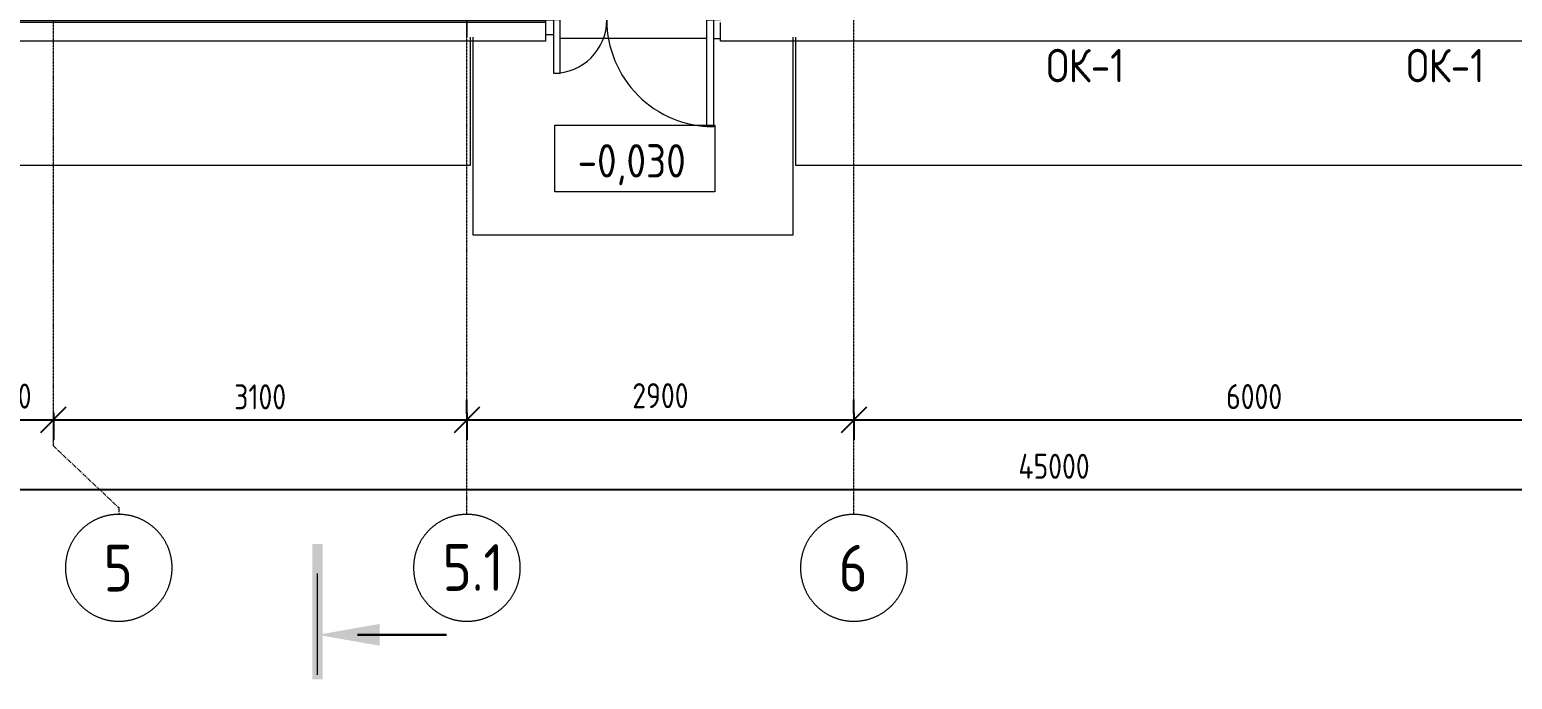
# Model space of a CAD drawing. Header units: millimetres. Extents: x -3689 to 3021565, y -698052 to -604547.
# Drawn here: x 2690919 to 2702032, y -652754 to -647888 of the extents above; entities that cross this region are included whole.
import ezdxf

# ---------------------------------------------------------------- set-up
doc = ezdxf.new("R2010")
doc.units = ezdxf.units.MM
doc.header["$PDMODE"] = 35
doc.linetypes.add('_ШПТ__20_т__2_5__Линия сетки', pattern=[25, 20, -2.5, 0, -2.5])
doc.linetypes.add('CENTER', pattern=[50.8, 31.75, -6.35, 6.35, -6.35])
doc.layers.get('0').update_dxf_attribs({"lineweight": 0})
doc.layers.get('Defpoints').update_dxf_attribs({"color": 4})
for name, color, linetype, lineweight in [('Высотные отметки', 7, 'Continuous', 9), ('Марки помещений', 7, 'Continuous', 20), ('Обобщенные модели', 7, 'Continuous', 18), ('ОСИ', 251, 'CENTER', 18), ('Перекрытия', 7, 'Continuous', 18), ('Размеры', 82, 'Continuous', 9), ('Разрезы', 7, 'Continuous', 9), ('Типовые аннотации', 7, 'Continuous', 18)]:
    doc.layers.add(name, color=color, linetype=linetype, lineweight=lineweight)
for name, color, linetype, lineweight, true_color in [('Двери', 7, 'Continuous', 9, 0x804000), ('Каркас_Импост', 7, 'Continuous', 9, 0x804000), ('Монтажный зазор', 7, 'Continuous', 9, 0x804000), ('Панель', 7, 'Continuous', 9, 0x804000)]:
    doc.layers.add(name, color=color, linetype=linetype, lineweight=lineweight, true_color=true_color)
doc.styles.add('GOST Common', font='GOST_Common.ttf', dxfattribs={"width": 0.9, "height": 350})
doc.styles.add('GOST Common_1', font='GOST_Common.ttf', dxfattribs={"width": 0.9, "height": 210})
doc.styles.add('ГОСТ 2.304', font='CS_Gost2304.shx')
doc.dimstyles.new('СПДС', dxfattribs={"dimscale": 100, "dimtxt": 2.5, "dimasz": 2.5, "dimexe": 2, "dimexo": 0.625, "dimgap": 1, "dimtad": 1, "dimdec": 0, "dimtxsty": 'ГОСТ 2.304', "dimblk": 'OBLIQUE', "dimblk1": 'OBLIQUE', "dimblk2": 'OBLIQUE', "dimcen": 2.5, "dimdle": 2, "dimadec": 0, "dimazin": 2, "dimtfac": 0.75, "dimtdec": 4, "dimtmove": 1, "dimatfit": 3, "dimfxl": 1, "dimtfill": 1, "dimtolj": 1, "dimarcsym": 1})

# ---------------------------------------------------------------- blocks, each defined once
blk = doc.blocks.new('190_ФЭ_Цоколь_Типовой - ФЭ-Ц1_140х80-1285834-_О__L1_0_000_')
at = {"layer": 'Обобщенные модели'}
for p, q in [((13750, -278), (13750, -275)), ((18690, -275), (13750, -275)), ((13750, -281), (13750, -278)), ((18690, -278), (13750, -278)), ((18690, -281), (13750, -281)), ((13750, -295), (13750, -281)), ((13750, -415), (13750, -295)), ((18690, -295), (13750, -295)), ((18690, -275), (18690, -278)), ((18690, -278), (18690, -281)), ((18690, -281), (18690, -295)), ((18690, -295), (18690, -415)), ((13750, -433), (13750, -415)), ((18690, -433), (13750, -433)), ((18690, -415), (18690, -433))]:
    blk.add_line(p, q, dxfattribs=at)
blk = doc.blocks.new('Ось сетки - Круг_Ø8 мм_Красный-1224396-_О__L1_0_000_')
at = {"layer": 'ОСИ', "color": 1, "true_color": 0xff0000}
for start, end in [(360, 180), (180, 360)]:
    blk.add_arc((0, 0), 4, start, end, dxfattribs=at)
blk = doc.blocks.new('Ось сетки - Круг_Ø8 мм-6577-_О__L1_0_000_')
at = {"layer": 'ОСИ', "lineweight": 20}
for start, end in [(360, 180), (180, 360)]:
    blk.add_arc((0, 0), 4, start, end, dxfattribs=at)
blk = doc.blocks.new('_Oblique')
at = {"color": 0, "linetype": 'ByBlock', "lineweight": -2}
blk.add_line((-0.5, -0.5), (0.5, 0.5), dxfattribs=at)
blk = doc.blocks.new('*D318')
at = {"layer": 'Defpoints', "color": 0, "ltscale": 75, "transparency": 16777216}
for p in [(2676097, -651231), (2721097, -651231), (2721097, -651331)]:
    blk.add_point(p, dxfattribs=at)
at = {"layer": 'Размеры', "color": 0, "lineweight": -2, "ltscale": 75, "transparency": 16777216}
for p, q in [((2675947, -651331), (2721247, -651331)), ((2676097, -651277), (2676097, -651481)), ((2721097, -651277), (2721097, -651481))]:
    blk.add_line(p, q, dxfattribs=at)
at = {"layer": 'Размеры', "color": 0, "lineweight": -2, "ltscale": 75, "transparency": 16777216, "xscale": 187.5, "yscale": 187.5, "zscale": 187.5, "rotation": 180}
blk.add_blockref('_Oblique', (2676097, -651331), dxfattribs=at)
at = {"layer": 'Размеры', "color": 0, "lineweight": -2, "ltscale": 75, "transparency": 16777216, "xscale": 187.5, "yscale": 187.5, "zscale": 187.5}
blk.add_blockref('_Oblique', (2721097, -651331), dxfattribs=at)
at = {"layer": 'Размеры', "color": 0, "ltscale": 75, "transparency": 16777216, "insert": (2698597, -651158), "char_height": 187.5, "width": 239.08, "attachment_point": 5, "style": 'ГОСТ 2.304', "bg_fill": 3, "box_fill_scale": 1.1, "bg_fill_color": 256, "bg_fill_true_color": 13158600, "bg_fill_transparency": 0}
blk.add_mtext('\\A1;45000', dxfattribs=at)
blk = doc.blocks.new('*D322')
at = {"layer": 'Defpoints', "color": 0, "ltscale": 75, "transparency": 16777216}
for p in [(2691097, -650710), (2690447, -650810), (2691097, -650810)]:
    blk.add_point(p, dxfattribs=at)
at = {"layer": 'Размеры', "color": 0, "lineweight": -2, "ltscale": 75, "transparency": 16777216}
for p, q in [((2690447, -650764), (2690447, -650660)), ((2691097, -650757), (2691097, -650960)), ((2690297, -650810), (2691247, -650810))]:
    blk.add_line(p, q, dxfattribs=at)
at = {"layer": 'Размеры', "color": 0, "lineweight": -2, "ltscale": 75, "transparency": 16777216, "xscale": 187.5, "yscale": 187.5, "zscale": 187.5, "rotation": 180}
blk.add_blockref('_Oblique', (2690447, -650810), dxfattribs=at)
at = {"layer": 'Размеры', "color": 0, "lineweight": -2, "ltscale": 75, "transparency": 16777216, "xscale": 187.5, "yscale": 187.5, "zscale": 187.5}
blk.add_blockref('_Oblique', (2691097, -650810), dxfattribs=at)
at = {"layer": 'Размеры', "color": 0, "ltscale": 75, "transparency": 16777216, "insert": (2690772, -650632), "char_height": 187.5, "width": 139.67, "attachment_point": 5, "style": 'ГОСТ 2.304', "bg_fill": 3, "box_fill_scale": 1.1, "bg_fill_color": 256, "bg_fill_true_color": 13158600, "bg_fill_transparency": 0}
blk.add_mtext('\\A1;650', dxfattribs=at)
blk = doc.blocks.new('*D323')
at = {"layer": 'Defpoints', "color": 0, "ltscale": 75, "transparency": 16777216}
for p in [(2691097, -650710), (2694197, -650810), (2694197, -650810)]:
    blk.add_point(p, dxfattribs=at)
at = {"layer": 'Размеры', "color": 0, "lineweight": -2, "ltscale": 75, "transparency": 16777216}
for p, q in [((2694197, -650764), (2694197, -650660)), ((2691097, -650757), (2691097, -650960)), ((2690947, -650810), (2694347, -650810))]:
    blk.add_line(p, q, dxfattribs=at)
at = {"layer": 'Размеры', "color": 0, "lineweight": -2, "ltscale": 75, "transparency": 16777216, "xscale": 187.5, "yscale": 187.5, "zscale": 187.5, "rotation": 180}
blk.add_blockref('_Oblique', (2691097, -650810), dxfattribs=at)
at = {"layer": 'Размеры', "color": 0, "lineweight": -2, "ltscale": 75, "transparency": 16777216, "xscale": 187.5, "yscale": 187.5, "zscale": 187.5}
blk.add_blockref('_Oblique', (2694197, -650810), dxfattribs=at)
at = {"layer": 'Размеры', "color": 0, "ltscale": 75, "transparency": 16777216, "insert": (2692647, -650638), "char_height": 187.5, "width": 186.23, "attachment_point": 5, "style": 'ГОСТ 2.304', "bg_fill": 3, "box_fill_scale": 1.1, "bg_fill_color": 256, "bg_fill_true_color": 13158600, "bg_fill_transparency": 0}
blk.add_mtext('\\A1;3100', dxfattribs=at)
blk = doc.blocks.new('*D324')
at = {"layer": 'Defpoints', "color": 0, "ltscale": 75, "transparency": 16777216}
for p in [(2697097, -650710), (2703097, -650710), (2703097, -650810)]:
    blk.add_point(p, dxfattribs=at)
at = {"layer": 'Размеры', "color": 0, "lineweight": -2, "ltscale": 75, "transparency": 16777216}
for p, q in [((2697097, -650757), (2697097, -650960)), ((2703097, -650757), (2703097, -650960)), ((2696947, -650810), (2703247, -650810))]:
    blk.add_line(p, q, dxfattribs=at)
at = {"layer": 'Размеры', "color": 0, "lineweight": -2, "ltscale": 75, "transparency": 16777216, "xscale": 187.5, "yscale": 187.5, "zscale": 187.5, "rotation": 180}
blk.add_blockref('_Oblique', (2697097, -650810), dxfattribs=at)
at = {"layer": 'Размеры', "color": 0, "lineweight": -2, "ltscale": 75, "transparency": 16777216, "xscale": 187.5, "yscale": 187.5, "zscale": 187.5}
blk.add_blockref('_Oblique', (2703097, -650810), dxfattribs=at)
at = {"layer": 'Размеры', "color": 0, "ltscale": 75, "transparency": 16777216, "insert": (2700097, -650636), "char_height": 187.5, "width": 186.23, "attachment_point": 5, "style": 'ГОСТ 2.304', "bg_fill": 3, "box_fill_scale": 1.1, "bg_fill_color": 256, "bg_fill_true_color": 13158600, "bg_fill_transparency": 0}
blk.add_mtext('\\A1;6000', dxfattribs=at)
blk = doc.blocks.new('Разрез - Номер вида и Номер листа спереди_3_5 мм-64073-_О__L1_0_000_')
at = {"layer": 'Разрезы'}
for points in [[(9.8, 0.4), (9.8, -0.39), (-0.33, -0.39), (-0.33, 0.4)], [(2.18, -4.67), (3, 0), (3.82, -4.67)]]:
    blk.add_hatch(color=256, dxfattribs=at).paths.add_polyline_path(points, flags=0)
at = {"layer": 'Разрезы', "lineweight": 30}
blk.add_line((3, -3), (3, -9.66), dxfattribs=at)
blk = doc.blocks.new('Высотные отметки - Рамка-5093-_О__L1_0_000_')
at = {"layer": 'Типовые аннотации', "lineweight": 9}
for p, q in [((-6, 0), (-6, 5)), ((-6, 5), (6, 5)), ((6, 5), (6, 0)), ((6, 0), (-6, 0))]:
    blk.add_line(p, q, dxfattribs=at)
blk = doc.blocks.new('*D305')
at = {"layer": 'Defpoints', "color": 0, "ltscale": 75, "transparency": 16777216}
for p in [(2694197, -650710), (2697097, -650810), (2697097, -650810)]:
    blk.add_point(p, dxfattribs=at)
at = {"layer": 'Размеры', "color": 0, "lineweight": -2, "ltscale": 75, "transparency": 16777216}
for p, q in [((2697097, -650764), (2697097, -650660)), ((2694197, -650757), (2694197, -650960)), ((2694047, -650810), (2697247, -650810))]:
    blk.add_line(p, q, dxfattribs=at)
at = {"layer": 'Размеры', "color": 0, "lineweight": -2, "ltscale": 75, "transparency": 16777216, "xscale": 187.5, "yscale": 187.5, "zscale": 187.5, "rotation": 180}
blk.add_blockref('_Oblique', (2694197, -650810), dxfattribs=at)
at = {"layer": 'Размеры', "color": 0, "lineweight": -2, "ltscale": 75, "transparency": 16777216, "xscale": 187.5, "yscale": 187.5, "zscale": 187.5}
blk.add_blockref('_Oblique', (2697097, -650810), dxfattribs=at)
at = {"layer": 'Размеры', "color": 0, "ltscale": 75, "transparency": 16777216, "insert": (2695647, -650629), "char_height": 187.5, "width": 186.23, "attachment_point": 5, "style": 'ГОСТ 2.304', "bg_fill": 3, "box_fill_scale": 1.1, "bg_fill_color": 256, "bg_fill_true_color": 13158600, "bg_fill_transparency": 0}
blk.add_mtext('\\A1;2900', dxfattribs=at)
blk = doc.blocks.new('101_Дверь_Двупольная_Алюминиевая_ГОСТ23747-2015 - ДАН_Дв_2080х1260_800__О_Пр_П-1342844-_О__L1_0_000_')
at = {"layer": 'Каркас_Импост', "color": 7}
for p, q in [((-630, 75), (-600, 75)), ((-630, 5), (-630, 75)), ((-590, 5), (-630, 5)), ((-600, 75), (-600, 25)), ((-600, 25), (-590, 25)), ((-590, 25), (-590, 5)), ((600, 25), (590, 25)), ((590, 25), (590, 5)), ((590, 5), (630, 5)), ((630, 75), (600, 75)), ((600, 75), (600, 25)), ((630, 5), (630, 75))]:
    blk.add_line(p, q, dxfattribs=at)
at = {"layer": 'Монтажный зазор', "color": 7}
for p, q in [((-655, 75), (-630, 75)), ((-655, 5), (-655, 75)), ((-630, 5), (-655, 5)), ((-630, 75), (-630, 5)), ((655, 75), (630, 75)), ((630, 75), (630, 5)), ((630, 5), (655, 5)), ((655, 5), (655, 75))]:
    blk.add_line(p, q, dxfattribs=at)
at = {"layer": 'Панель', "color": 7, "lineweight": 18}
for p, q in [((-600, 875), (-550, 875)), ((-600, 75), (-600, 875)), ((-550, 875), (-550, 75)), ((600, 475), (550, 475)), ((550, 475), (550, 75)), ((600, 75), (600, 475)), ((-550, 75), (-600, 75)), ((550, 75), (600, 75))]:
    blk.add_line(p, q, dxfattribs=at)
at = {"layer": 'Панель', "color": 7}
for centre, radius, start, end in [((-600, 75), 800, 360, 90), ((600, 75), 400, 90, 180)]:
    blk.add_arc(centre, radius, start, end, dxfattribs=at)

msp = doc.modelspace()

# ---------------------------------------------------------------- linework, layer by layer
msp.add_line((2694196.7647, -634187.5211), (2694196.7647, -647943.7018))
at = {"layer": 'Обобщенные модели'}
for p, q in [((2696096.7647, -647955.5597), (2696096.7647, -647835.4994)), ((2696096.7647, -647973.7018), (2696096.7647, -647955.5597)), ((2721584.9069, -647973.7018), (2696096.7647, -647973.7018))]:
    msp.add_line(p, q, dxfattribs=at)
at = {"layer": 'ОСИ', "color": 1, "linetype": '_ШПТ__20_т__2_5__Линия сетки', "true_color": 0xff0000}
msp.add_line((2691096.7647, -651005.9675), (2691096.7647, -634187.5211), dxfattribs=at)
at = {"layer": 'ОСИ', "linetype": '_ШПТ__20_т__2_5__Линия сетки'}
msp.add_line((2697096.7647, -651518.5254), (2697096.7647, -634187.5211), dxfattribs=at)
at = {"layer": 'ОСИ', "color": 1, "true_color": 0xff0000}
for p, q in [((2691096.7647, -651005.9675), (2691587.1917, -651467.7254)), ((2691587.1917, -651467.7254), (2691587.1917, -651518.5254))]:
    msp.add_line(p, q, dxfattribs=at)
at = {"layer": 'Перекрытия'}
for p, q in [((2694221.7647, -647943.7018), (2694221.7647, -648905.5597)), ((2694241.7647, -647943.7018), (2694241.7647, -649425.5597)), ((2694841.7647, -647925.5597), (2694786.7647, -647925.5597)), ((2695994.8646, -647954.8977), (2694894.8646, -647954.8977)), ((2696096.7647, -647955.5597), (2696041.7647, -647955.5597)), ((2696641.7647, -649425.5597), (2696641.7647, -647943.7018)), ((2696661.7647, -648905.5597), (2696661.7647, -647943.7018)), ((2694221.7647, -648905.5597), (2690166.7647, -648905.5597)), ((2722491.7647, -648905.5597), (2696661.7647, -648905.5597)), ((2694241.7647, -649425.5597), (2696641.7647, -649425.5597))]:
    msp.add_line(p, q, dxfattribs=at)
at = {"layer": 'Разрезы'}
msp.add_line((2693076.7647, -652720.2426), (2693076.7647, -651960.9175), dxfattribs=at)

# ---------------------------------------------------------------- block references
at = {"layer": 'Высотные отметки', "lineweight": 20, "xscale": 99.99999999999993, "yscale": 99.99999999999993, "zscale": 99.99999999999993}
msp.add_blockref('Высотные отметки - Рамка-5093-_О__L1_0_000_', (2695454.5706, -649102.0995), dxfattribs=at)
at = {"layer": 'Двери', "color": 8, "true_color": 0x7f7f7f, "rotation": 180}
msp.add_blockref('101_Дверь_Двупольная_Алюминиевая_ГОСТ23747-2015 - ДАН_Дв_2080х1260_800__О_Пр_П-1342844-_О__L1_0_000_', (2695444.8646, -647739.8977), dxfattribs=at)
at = {"layer": 'Обобщенные модели'}
msp.add_blockref('190_ФЭ_Цоколь_Типовой - ФЭ-Ц1_140х80-1285834-_О__L1_0_000_', (2676096.7647, -647540.5597), dxfattribs=at)
at = {"layer": 'ОСИ', "color": 1, "lineweight": 20, "true_color": 0xff0000, "xscale": 99.99999999999993, "yscale": 99.99999999999993, "zscale": 99.99999999999993}
msp.add_blockref('Ось сетки - Круг_Ø8 мм_Красный-1224396-_О__L1_0_000_', (2691587.1917, -651918.5254), dxfattribs=at)
at = {"layer": 'ОСИ', "lineweight": 20, "xscale": 99.99999999999993, "yscale": 99.99999999999993, "zscale": 99.99999999999993}
msp.add_blockref('Ось сетки - Круг_Ø8 мм-6577-_О__L1_0_000_', (2697096.7647, -651918.5254), dxfattribs=at)
at = {"layer": 'Разрезы', "lineweight": 50, "xscale": 99.99999999999993, "yscale": 99.99999999999993, "zscale": 99.99999999999993, "rotation": 90}
msp.add_blockref('Разрез - Номер вида и Номер листа спереди_3_5 мм-64073-_О__L1_0_000_', (2693076.7647, -652720.2426), dxfattribs=at)

# ---------------------------------------------------------------- texts
at = {"layer": 'Высотные отметки', "insert": (2695025.8945, -648745.3924), "char_height": 250, "width": 1028.822569, "attachment_point": 1, "line_spacing_factor": 1.022761, "style": 'GOST Common_1'}
msp.add_mtext('-0,030', dxfattribs=at)
at = {"layer": 'Марки помещений', "lineweight": 9, "char_height": 250, "width": 223.670812, "attachment_point": 1, "style": 'GOST Common_1'}
for insert in [(2698540.011, -648032.1061), (2701238.011, -648032.1061)]:
    msp.add_mtext('ОК-1', dxfattribs=dict(at, insert=insert))
at = {"layer": 'ОСИ', "color": 1, "true_color": 0xff0000, "insert": (2691473.411, -651745.9921), "char_height": 350, "width": 274.177125, "attachment_point": 1, "style": 'GOST Common'}
msp.add_mtext('\\fGOST Common|b0|i0|c204|p34|;\\W.9;5', dxfattribs=at)
at = {"layer": 'ОСИ', "char_height": 350, "width": 274.177125, "attachment_point": 1, "style": 'GOST Common'}
for s, insert in [('5.1', (2694013.9841, -651740.9921)), ('\\fGOST Common|b0|i0|c204|p34|;\\W.9;6', (2696982.9841, -651745.9921))]:
    msp.add_mtext(s, dxfattribs=dict(at, insert=insert))

# ---------------------------------------------------------------- next in the draw order: dimensions: what is measured, and where the dimension line sits
at = {"layer": 'Размеры', "ltscale": 75}
for base, p1, p2, picture, middle in [((2691096.7647, -650810.478), (2690446.7647, -650810.478), (2691096.7647, -650710.4931), '*D322', (2690771.7647, -650632.419)), ((2703096.7647, -650810.478), (2697096.7647, -650710.4931), (2703096.7647, -650710.4931), '*D324', (2700096.7647, -650636.3023)), ((2721096.7647, -651330.5883), (2676096.7647, -651230.6034), (2721096.7647, -651230.6034), '*D318', (2698596.7647, -651157.9551))]:
    dim = msp.add_linear_dim(base=base, p1=p1, p2=p2, dimstyle='СПДС', override={"dimscale": 75}, dxfattribs=at)
    dim.commit()
    dim.dimension.update_dxf_attribs({"geometry": picture, "text_midpoint": middle})

# ---------------------------------------------------------------- next in the draw order: block references
at = {"layer": 'ОСИ', "lineweight": 20, "xscale": 99.99999999999993, "yscale": 99.99999999999993, "zscale": 99.99999999999993}
msp.add_blockref('Ось сетки - Круг_Ø8 мм-6577-_О__L1_0_000_', (2694196.7647, -651918.5254), dxfattribs=at)

# ---------------------------------------------------------------- next in the draw order: dimensions: what is measured, and where the dimension line sits
at = {"layer": 'Размеры', "ltscale": 75}
dim = msp.add_linear_dim(base=(2694196.7647, -650810.478), p1=(2691096.7647, -650710.4931), p2=(2694196.7647, -650810.478), dimstyle='СПДС', override={"dimscale": 75}, dxfattribs=at)
dim.commit()
dim.dimension.update_dxf_attribs({"geometry": '*D323', "text_midpoint": (2692646.7647, -650637.8447)})

# ---------------------------------------------------------------- next in the draw order: linework, layer by layer
at = {"layer": 'ОСИ', "linetype": '_ШПТ__20_т__2_5__Линия сетки'}
msp.add_line((2694196.7647, -651518.5254), (2694196.7647, -634187.5211), dxfattribs=at)

# ---------------------------------------------------------------- next in the draw order: dimensions: what is measured, and where the dimension line sits
at = {"layer": 'Размеры', "ltscale": 75}
dim = msp.add_linear_dim(base=(2697096.7647, -650810.478), p1=(2694196.7647, -650710.4931), p2=(2697096.7647, -650810.478), dimstyle='СПДС', override={"dimscale": 75}, dxfattribs=at)
dim.commit()
dim.dimension.update_dxf_attribs({"geometry": '*D305', "text_midpoint": (2695646.7647, -650629.0404)})

doc.saveas('drawing.dxf')
